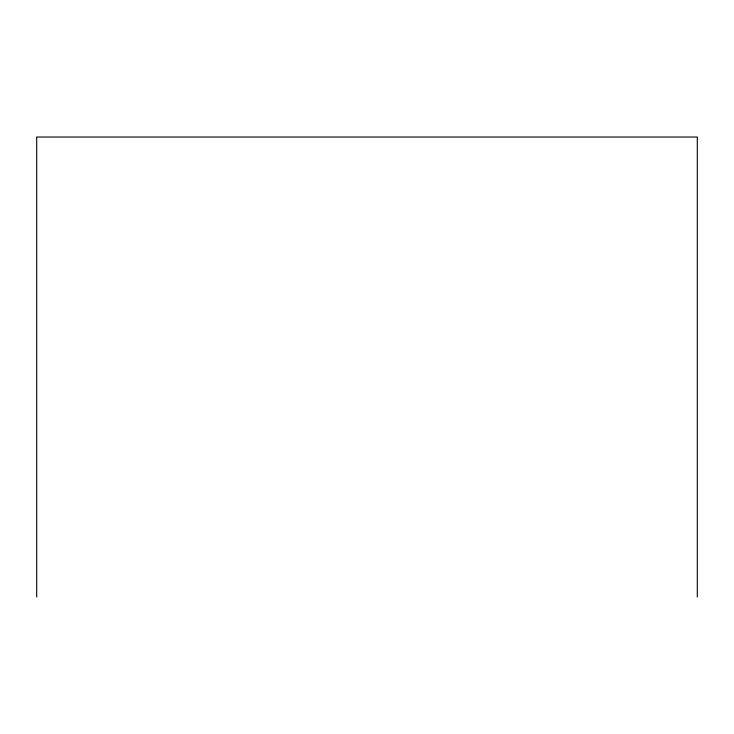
<?xml version="1.0" encoding="UTF-8"?>
<svg xmlns="http://www.w3.org/2000/svg" width="734" height="734" viewBox="0 0 734 734"><rect width="100%" height="100%" fill="white"/><g stroke="black" fill="none" stroke-linecap="round" stroke-linejoin="round"><path stroke-width="1.1" d="M697.3 596.971L697.3 137.029L36.7 137.029L36.7 596.971"/></g></svg>
